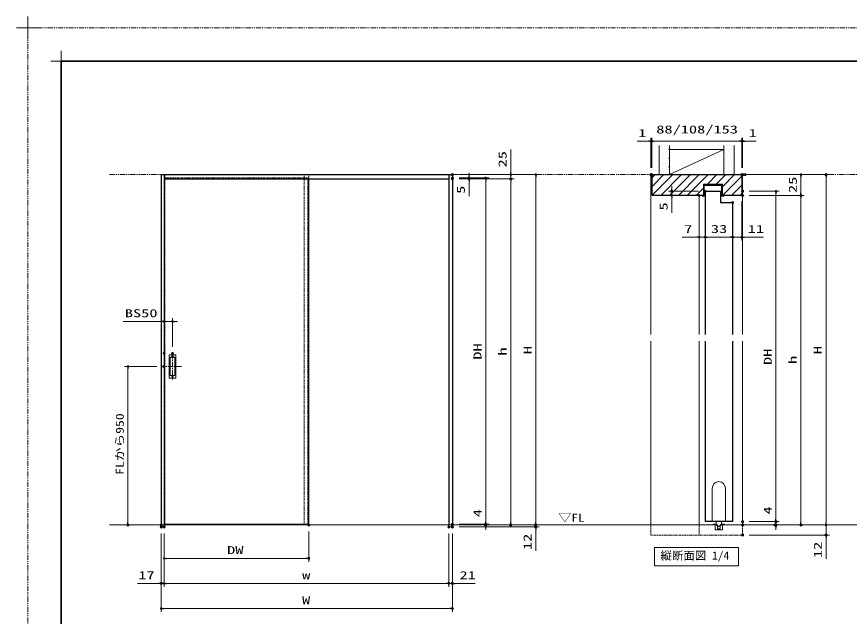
# Model space of a CAD drawing. Units: millimetres, scale not verified. Extents: x -1306 to 1306, y -607 to 607.
# Drawn here: x -1306 to -308, y -112 to 607 of the extents above; entities that cross this region are included whole.
import ezdxf
from ezdxf.enums import TextEntityAlignment as Align

# ---------------------------------------------------------------- set-up
doc = ezdxf.new("R2010")
doc.units = ezdxf.units.MM
doc.header["$LTSCALE"] = 5
doc.header["$PDMODE"] = 32
doc.header["$PDSIZE"] = 2.5
for name, pattern in [('USER1', [0.375, 0.25, -0.125]), ('USER2', [2, 1.25, -0.25, 0.25, -0.25]), ('USER3', [2.5, 1.25, -0.25, 0.25, -0.25, 0.25, -0.25])]:
    doc.linetypes.add(name, pattern=pattern)
for name, color, linetype, lineweight in [('0-1_線(白)', 7, 'Continuous', 30), ('0-2_ハッチング', 6, 'Continuous', 9), ('0-3_線(黄)', 2, 'Continuous', 15), ('0-4_寸法線', 3, 'Continuous', 13), ('0-5_0', 3, 'Continuous', 25), ('0-6_DEFPOINTS', 7, 'Continuous', 5), ('0-7_線(水)', 4, 'Continuous', 9), ('0-8_点線(水)', 4, 'USER1', 9), ('0-9_点線(黄)', 2, 'USER1', 15), ('0-A_中心線', 3, 'USER2', 9), ('0-C_陰線', 4, 'USER3', 9), ('0-D_図面枠', 7, 'Continuous', 35), ('0-E_一般', 7, 'Continuous', 5)]:
    doc.layers.add(name, color=color, linetype=linetype, lineweight=lineweight)
doc.styles.add('ＭＳ ゴシック', font='')
doc.styles.get('ＭＳ ゴシック').set_extended_font_data('MS Gothic')

# ---------------------------------------------------------------- blocks, each defined once
blk = doc.blocks.new('_DOT')
at = {"layer": '0-5_0'}
blk.add_line((-2.5, 0), (-5, 0), dxfattribs=at)
for points in [[(0, 0), (-2.5, 0), (-2.48, 0.313)], [(0, 0), (-2.48, -0.313), (-2.5, 0)], [(0, 0), (-2.48, 0.313), (-2.421, 0.622)], [(0, 0), (-2.421, -0.622), (-2.48, -0.313)], [(0, 0), (-2.421, 0.622), (-2.324, 0.92)], [(0, 0), (-2.324, -0.92), (-2.421, -0.622)], [(0, 0), (-2.324, 0.92), (-2.191, 1.204)], [(0, 0), (-2.191, -1.204), (-2.324, -0.92)], [(0, 0), (-2.191, 1.204), (-2.023, 1.469)], [(0, 0), (-2.023, -1.469), (-2.191, -1.204)], [(0, 0), (-2.023, 1.469), (-1.822, 1.711)], [(0, 0), (-1.822, -1.711), (-2.023, -1.469)], [(0, 0), (-1.822, 1.711), (-1.594, 1.926)], [(0, 0), (-1.594, -1.926), (-1.822, -1.711)], [(0, 0), (-1.594, 1.926), (-1.34, 2.111)], [(0, 0), (-1.34, -2.111), (-1.594, -1.926)], [(0, 0), (-1.34, 2.111), (-1.064, 2.262)], [(0, 0), (-1.064, -2.262), (-1.34, -2.111)], [(0, 0), (-1.064, 2.262), (-0.773, 2.378)], [(0, 0), (-0.773, -2.378), (-1.064, -2.262)], [(0, 0), (-0.773, 2.378), (-0.468, 2.456)], [(0, 0), (-0.468, -2.456), (-0.773, -2.378)], [(0, 0), (-0.468, 2.456), (-0.157, 2.495)], [(0, 0), (-0.157, -2.495), (-0.468, -2.456)], [(0, 0), (-0.157, 2.495), (0.157, 2.495)], [(0, 0), (0.157, -2.495), (-0.157, -2.495)], [(0, 0), (0.157, 2.495), (0.468, 2.456)], [(0, 0), (0.468, 2.456), (0.773, 2.378)], [(0, 0), (0.773, 2.378), (1.064, 2.262)], [(0, 0), (1.064, 2.262), (1.34, 2.111)], [(0, 0), (1.34, 2.111), (1.594, 1.926)], [(0, 0), (1.594, 1.926), (1.822, 1.711)], [(0, 0), (1.822, 1.711), (2.023, 1.469)], [(0, 0), (2.023, 1.469), (2.191, 1.204)], [(0, 0), (2.191, 1.204), (2.324, 0.92)], [(0, 0), (2.324, 0.92), (2.421, 0.622)], [(0, 0), (2.421, 0.622), (2.48, 0.313)], [(0, 0), (2.48, 0.313), (2.5, 0)], [(0, 0), (0.468, -2.456), (0.157, -2.495)], [(0, 0), (0.773, -2.378), (0.468, -2.456)], [(0, 0), (1.064, -2.262), (0.773, -2.378)], [(0, 0), (1.34, -2.111), (1.064, -2.262)], [(0, 0), (1.594, -1.926), (1.34, -2.111)], [(0, 0), (1.822, -1.711), (1.594, -1.926)], [(0, 0), (2.023, -1.469), (1.822, -1.711)], [(0, 0), (2.191, -1.204), (2.023, -1.469)], [(0, 0), (2.324, -0.92), (2.191, -1.204)], [(0, 0), (2.421, -0.622), (2.324, -0.92)], [(0, 0), (2.48, -0.313), (2.421, -0.622)], [(0, 0), (2.5, 0), (2.48, -0.313)]]:
    blk.add_solid(points, dxfattribs=at)
blk = doc.blocks.new('グループ-13-1')
at = {"layer": '0-E_一般'}
for p, q in [((62041.6, -14029.5), (62041.6, -13365.5)), ((61709.6, -13697.5), (62373.6, -13697.5))]:
    blk.add_line(p, q, dxfattribs=at)

msp = doc.modelspace()

# ---------------------------------------------------------------- linework, layer by layer
at = {"layer": '0-1_線(白)'}
for p, q in [((-1132.765, 417.95), (-1132.765, -2.05)), ((-1132.765, 417.95), (-783.765, 417.95)), ((-1129.365, 417.95), (-1129.365, -2.05)), ((-1129.365, 412.95), (-787.965, 412.95)), ((-955.965, -1.25), (-955.965, 412.95)), ((-787.965, 417.95), (-787.965, -2.05)), ((-783.765, 417.95), (-783.765, -2.05)), ((-544.675, 417.95), (-544.675, 393.95)), ((-544.675, 417.95), (-436.675, 417.95)), ((-436.675, 417.95), (-436.675, 393.95)), ((-544.675, 393.95), (-543.675, 392.95)), ((-482.625, 392.95), (-543.675, 392.95)), ((-480.676, 397.95), (-480.674, 226.45)), ((-437.675, 392.95), (-459.825, 392.95)), ((-436.675, 393.95), (-437.675, 392.95)), ((-462.176, 384.45), (-447.675, 384.45)), ((-447.675, 384.45), (-447.675, 226.45)), ((-480.676, 218.45), (-480.676, 1.971)), ((-447.675, 218.45), (-447.675, 1.95)), ((-447.675, 1.95), (-480.676, 1.95))]:
    msp.add_line(p, q, dxfattribs=at)
msp.add_lwpolyline([(-480.676, 397.95), (-462.176, 397.95), (-462.176, 384.45)], dxfattribs=at)
at = {"layer": '0-2_ハッチング'}
for p, q in [((-532.713, 451.046), (-532.663, 451.046)), ((-528.735, 449.721), (-528.685, 449.721)), ((-526.084, 452.372), (-526.034, 452.372)), ((-454.489, 449.721), (-454.439, 449.721)), ((-451.837, 452.372), (-451.787, 452.372)), ((-447.86, 451.046), (-447.81, 451.046)), ((-535.364, 448.395), (-535.314, 448.395)), ((-534.039, 444.417), (-533.989, 444.417)), ((-532.713, 440.44), (-532.663, 440.44)), ((-531.387, 447.069), (-531.337, 447.069)), ((-530.061, 443.091), (-530.011, 443.091)), ((-527.409, 445.743), (-527.359, 445.743)), ((-526.084, 441.766), (-526.034, 441.766)), ((-524.758, 448.395), (-524.708, 448.395)), ((-523.432, 444.417), (-523.382, 444.417)), ((-457.141, 447.069), (-457.091, 447.069)), ((-455.815, 443.091), (-455.765, 443.091)), ((-453.163, 445.743), (-453.113, 445.743)), ((-451.837, 441.766), (-451.787, 441.766)), ((-450.512, 448.395), (-450.462, 448.395)), ((-449.186, 444.417), (-449.136, 444.417)), ((-447.86, 440.44), (-447.81, 440.44)), ((-446.534, 447.069), (-446.484, 447.069)), ((-535.364, 437.788), (-535.314, 437.788)), ((-534.039, 433.811), (-533.989, 433.811)), ((-532.713, 429.833), (-532.663, 429.833)), ((-531.387, 436.462), (-531.337, 436.462)), ((-530.061, 432.485), (-530.011, 432.485)), ((-528.735, 439.114), (-528.685, 439.114)), ((-527.409, 435.136), (-527.359, 435.136)), ((-526.084, 431.159), (-526.034, 431.159)), ((-524.758, 437.788), (-524.708, 437.788)), ((-523.432, 433.811), (-523.382, 433.811)), ((-457.141, 436.462), (-457.091, 436.462)), ((-455.815, 432.485), (-455.765, 432.485)), ((-454.489, 439.114), (-454.439, 439.114)), ((-453.163, 435.136), (-453.113, 435.136)), ((-451.837, 431.159), (-451.787, 431.159)), ((-450.512, 437.788), (-450.462, 437.788)), ((-449.186, 433.811), (-449.136, 433.811)), ((-447.86, 429.833), (-447.81, 429.833)), ((-446.534, 436.462), (-446.484, 436.462)), ((-535.364, 427.181), (-535.314, 427.181)), ((-534.039, 423.204), (-533.989, 423.204)), ((-531.387, 425.856), (-531.337, 425.856)), ((-530.061, 421.878), (-530.011, 421.878)), ((-528.735, 428.507), (-528.685, 428.507)), ((-527.409, 424.53), (-527.359, 424.53)), ((-526.084, 420.552), (-526.034, 420.552)), ((-524.758, 427.181), (-524.708, 427.181)), ((-523.432, 423.204), (-523.382, 423.204)), ((-457.141, 425.856), (-457.091, 425.856)), ((-455.815, 421.878), (-455.765, 421.878)), ((-454.489, 428.507), (-454.439, 428.507)), ((-453.163, 424.53), (-453.113, 424.53)), ((-451.837, 420.552), (-451.787, 420.552)), ((-450.512, 427.181), (-450.462, 427.181)), ((-449.186, 423.204), (-449.136, 423.204)), ((-446.534, 425.856), (-446.484, 425.856)), ((-544.675, 413.97), (-540.695, 417.95)), ((-544.675, 403.364), (-530.088, 417.95)), ((-544.078, 393.354), (-519.482, 417.95)), ((-533.875, 392.95), (-508.875, 417.95)), ((-532.713, 419.227), (-532.663, 419.227)), ((-523.269, 392.95), (-498.269, 417.95)), ((-512.662, 392.95), (-487.662, 417.95)), ((-502.055, 392.95), (-477.055, 417.95)), ((-477.949, 406.45), (-466.449, 417.95)), ((-467.342, 406.45), (-455.842, 417.95)), ((-459.825, 403.361), (-445.236, 417.95)), ((-459.629, 392.95), (-436.675, 415.904)), ((-447.86, 419.227), (-447.81, 419.227)), ((-491.449, 392.95), (-482.625, 401.774)), ((-449.022, 392.95), (-436.675, 405.298)), ((-438.416, 392.95), (-436.675, 394.691))]:
    msp.add_line(p, q, dxfattribs=at)
at = {"layer": '0-3_線(黄)'}
for p, q in [((-535.675, 417.95), (-535.675, 452.95)), ((-523.175, 417.95), (-523.175, 452.95)), ((-458.175, 417.95), (-458.175, 452.95)), ((-445.675, 417.95), (-445.675, 452.95)), ((-1194.978, -2.05), (-468.676, -2.05)), ((-459.676, -2.05), (-287.276, -2.05))]:
    msp.add_line(p, q, dxfattribs=at)
msp.add_lwpolyline([(-523.175, 447.95), (-458.175, 447.95), (-523.175, 417.95)], dxfattribs=at)
msp.add_lwpolyline([(-541.459, -29.05), (-440.608, -29.05), (-440.608, -50.884), (-541.459, -50.884)], close=True, dxfattribs=at)
at = {"layer": '0-4_寸法線'}
for p, q in [((-545.675, 425.95), (-545.675, 461.95)), ((-544.675, 425.95), (-544.675, 461.95)), ((-544.675, 425.95), (-544.675, 461.95)), ((-436.675, 425.95), (-436.675, 461.95)), ((-436.675, 425.95), (-436.675, 461.95)), ((-435.675, 425.95), (-435.675, 461.95)), ((-548.675, 457.95), (-562.056, 457.95)), ((-544.675, 457.95), (-545.675, 457.95)), ((-541.675, 457.95), (-538.675, 457.95)), ((-541.675, 457.95), (-439.675, 457.95)), ((-439.675, 457.95), (-442.675, 457.95)), ((-436.675, 457.95), (-435.675, 457.95)), ((-432.675, 457.95), (-419.294, 457.95)), ((-713.765, 420.95), (-713.765, 448.141)), ((-763.765, 416.95), (-763.765, 419.95)), ((-775.765, 417.95), (-709.765, 417.95)), ((-775.765, 417.95), (-679.765, 417.95)), ((-775.765, 413.95), (-739.765, 413.95)), ((-775.765, 413.95), (-759.765, 413.95)), ((-775.765, 412.95), (-709.765, 412.95)), ((-775.765, 412.95), (-709.765, 412.95)), ((-775.765, 412.95), (-759.765, 412.95)), ((-763.765, 413.95), (-763.765, 412.95)), ((-763.765, 409.95), (-763.765, 392.284)), ((-743.765, 410.95), (-743.765, 1.75)), ((-713.765, 412.95), (-713.765, 417.95)), ((-713.765, 409.95), (-713.765, 406.95)), ((-713.765, 409.95), (-713.765, 0.95)), ((-683.765, 414.95), (-683.765, 0.95)), ((-427.675, 417.95), (-361.675, 417.95)), ((-424.675, 417.95), (-331.675, 417.95)), ((-365.675, 414.95), (-365.675, 395.95)), ((-335.675, 0.95), (-335.675, 414.95)), ((-520.676, 400.95), (-520.676, 403.95)), ((-488.676, 397.95), (-524.676, 397.95)), ((-490.625, 392.95), (-524.676, 392.95)), ((-520.676, 397.95), (-520.676, 392.95)), ((-520.676, 389.95), (-520.676, 372.284)), ((-480.676, 389.95), (-480.676, 338.95)), ((-480.676, 389.95), (-480.676, 338.95)), ((-427.675, 397.95), (-391.675, 397.95)), ((-427.675, 392.95), (-361.675, 392.95)), ((-427.675, 392.95), (-361.675, 392.95)), ((-395.675, 394.95), (-395.675, 4.95)), ((-365.675, 389.95), (-365.675, 0.95)), ((-487.675, 384.95), (-487.675, 338.95)), ((-436.675, 385.95), (-436.675, 338.95)), ((-447.675, 376.43), (-447.675, 338.95)), ((-447.675, 376.43), (-447.675, 338.95)), ((-490.675, 342.95), (-508.342, 342.95)), ((-480.676, 342.95), (-487.675, 342.95)), ((-477.676, 342.95), (-474.676, 342.95)), ((-477.676, 342.95), (-450.675, 342.95)), ((-450.675, 342.95), (-453.675, 342.95)), ((-447.675, 342.95), (-436.675, 342.95)), ((-433.675, 342.95), (-410.77, 342.95)), ((-1132.365, 241.95), (-1178.604, 241.95)), ((-1129.365, 211.661), (-1129.365, 245.95)), ((-1119.365, 241.95), (-1129.365, 241.95)), ((-1119.365, 211.661), (-1119.365, 245.95)), ((-1116.365, 241.95), (-1113.365, 241.95)), ((-1123.465, 174.35), (-1123.465, 201.55)), ((-1123.065, 201.95), (-1115.665, 201.95)), ((-1115.265, 201.55), (-1115.265, 174.35)), ((-1122.265, 177.35), (-1122.265, 198.55)), ((-1122.165, 177.45), (-1122.165, 198.45)), ((-1121.865, 198.95), (-1116.865, 198.95)), ((-1121.765, 198.85), (-1116.965, 198.85)), ((-1116.565, 198.45), (-1116.565, 177.45)), ((-1116.465, 198.55), (-1116.465, 177.35)), ((-1138.228, 187.95), (-1176.765, 187.95)), ((-1172.765, 184.95), (-1172.765, 0.95)), ((-1115.665, 173.95), (-1123.065, 173.95)), ((-1116.865, 176.95), (-1121.865, 176.95)), ((-1116.965, 177.05), (-1121.765, 177.05)), ((-395.675, 4.95), (-395.675, 23.093)), ((-743.765, 1.75), (-743.765, 19.893)), ((-683.765, 0.95), (-683.765, 3.95)), ((-427.675, 1.95), (-391.675, 1.95)), ((-427.675, 1.95), (-391.675, 1.95)), ((-395.675, -2.05), (-395.675, 1.95)), ((-335.675, 0.95), (-335.675, 3.95)), ((-1140.765, -2.05), (-1176.765, -2.05)), ((-775.765, -1.25), (-739.765, -1.25)), ((-775.765, -1.25), (-739.765, -1.25)), ((-775.765, -2.05), (-709.765, -2.05)), ((-775.765, -2.05), (-679.765, -2.05)), ((-775.765, -2.05), (-679.765, -2.05)), ((-775.765, -2.05), (-739.765, -2.05)), ((-775.765, -4.45), (-679.765, -4.45)), ((-743.765, -2.05), (-743.765, -1.25)), ((-743.765, -5.05), (-743.765, -8.05)), ((-683.765, -2.05), (-683.765, -4.45)), ((-683.765, -7.45), (-683.765, -33.211)), ((-427.675, -2.05), (-391.675, -2.05)), ((-427.675, -2.05), (-331.675, -2.05)), ((-427.675, -2.05), (-331.675, -2.05)), ((-395.675, -5.05), (-395.675, -8.05)), ((-388.765, -2.05), (-361.675, -2.05)), ((-335.675, -2.05), (-335.675, -14.05)), ((-1132.765, -12.45), (-1132.765, -106.05)), ((-1132.765, -12.45), (-1132.765, -76.05)), ((-1129.365, -12.45), (-1129.365, -46.05)), ((-1129.365, -12.45), (-1129.365, -76.05)), ((-1129.365, -12.45), (-1129.365, -76.05)), ((-955.965, -10.05), (-955.965, -46.05)), ((-787.965, -12.45), (-787.965, -76.05)), ((-787.965, -12.45), (-787.965, -76.05)), ((-783.765, -12.45), (-783.765, -106.05)), ((-783.765, -12.45), (-783.765, -76.05)), ((-427.675, -14.05), (-331.675, -14.05)), ((-335.675, -17.05), (-335.675, -42.811)), ((-1126.365, -42.05), (-958.965, -42.05)), ((-1135.765, -72.05), (-1161.527, -72.05)), ((-1129.365, -72.05), (-1132.765, -72.05)), ((-1126.365, -72.05), (-790.965, -72.05)), ((-1126.365, -72.05), (-1123.365, -72.05)), ((-790.965, -72.05), (-793.965, -72.05)), ((-787.965, -72.05), (-783.765, -72.05)), ((-780.765, -72.05), (-756.432, -72.05)), ((-1129.765, -102.05), (-786.765, -102.05))]:
    msp.add_line(p, q, dxfattribs=at)
msp.add_lwpolyline([(-482.625, 392.95), (-482.625, 406.45), (-459.825, 406.45), (-459.825, 392.95)], dxfattribs=at)
for centre in [(-1119.365, 200.35), (-1119.365, 175.55)]:
    msp.add_circle(centre, 0.8, dxfattribs=at)
for centre, start, end in [((-1123.065, 201.55), 90, 180), ((-1115.665, 201.55), 0, 90), ((-1121.865, 198.55), 90, 180), ((-1121.765, 198.45), 90, 180), ((-1116.965, 198.45), 0, 90), ((-1116.865, 198.55), 0, 90), ((-1123.065, 174.35), 180, 270), ((-1121.865, 177.35), 180, 270), ((-1121.765, 177.45), 180, 270), ((-1116.965, 177.45), 270, 0), ((-1116.865, 177.35), 270, 0), ((-1115.665, 174.35), 270, 0)]:
    msp.add_arc(centre, 0.4, start, end, dxfattribs=at)
at = {"layer": '0-6_DEFPOINTS'}
for p, q in [((-1252.964, 541.55), (-1252.964, 566.45)), ((-1265.414, 554), (-1240.514, 554))]:
    msp.add_line(p, q, dxfattribs=at)
for p in [(-544.675, 457.95), (-436.675, 457.95), (-783.765, 417.95), (-783.765, 413.95), (-783.765, 412.95), (-763.765, 412.95), (-713.765, 412.95), (-545.675, 417.95), (-544.675, 417.95), (-436.675, 417.95), (-435.675, 417.95), (-435.675, 417.95), (-432.675, 417.95), (-335.675, 417.95), (-520.676, 397.95), (-487.675, 392.95), (-482.625, 392.95), (-480.676, 397.95), (-480.676, 397.95), (-436.675, 393.95), (-435.675, 397.95), (-435.675, 392.95), (-365.675, 392.95), (-447.675, 384.43), (-480.676, 342.95), (-447.675, 342.95), (-436.675, 342.95), (-1129.365, 241.95), (-1129.365, 203.661), (-1119.365, 203.661), (-1130.228, 187.95), (-783.765, -1.25), (-783.765, -1.25), (-743.765, -1.25), (-435.675, 1.95), (-395.675, 1.95), (-1172.765, -2.05), (-1132.765, -2.05), (-1132.765, -4.45), (-1129.365, -4.45), (-955.965, -2.05), (-787.965, -4.45), (-783.765, -2.05), (-783.765, -4.45), (-783.765, -4.45), (-743.765, -2.05), (-713.765, -2.05), (-683.765, -2.05), (-683.765, -4.45), (-435.675, -2.05), (-396.765, -2.05), (-395.675, -2.05), (-365.675, -2.05), (-435.675, -14.05), (-335.675, -14.05), (-955.965, -42.05), (-1132.765, -72.05), (-787.965, -72.05), (-783.765, -72.05), (-783.765, -102.05)]:
    msp.add_point(p, dxfattribs=at)
at = {"layer": '0-7_線(水)'}
for p, q in [((-545.675, 417.95), (-545.675, 226.45)), ((-544.675, 417.95), (-545.675, 417.95)), ((-436.675, 417.95), (-435.675, 417.95)), ((-435.675, 417.95), (-435.675, 226.45)), ((-459.825, 405.95), (-482.625, 405.95)), ((-487.675, 392.95), (-487.675, 226.45)), ((-545.675, 218.45), (-545.675, -2.05)), ((-487.675, 218.45), (-487.675, -2.05)), ((-435.675, 218.45), (-435.675, -2.05)), ((-464.176, 49.95), (-464.126, 49.95)), ((-472.176, 1.95), (-472.176, 41.95)), ((-456.176, 41.95), (-456.176, 1.95)), ((-1129.365, -1.25), (-955.965, -1.25)), ((-470.49, -1.05), (-467.926, -1.05)), ((-465.476, -4.05), (-465.476, -2.85)), ((-457.862, -1.05), (-460.426, -1.05))]:
    msp.add_line(p, q, dxfattribs=at)
for points in [[(-484.225, 392.95), (-484.225, 391.95), (-481.625, 391.95), (-481.625, 404.95), (-460.825, 404.95), (-460.825, 391.95), (-458.225, 391.95), (-458.225, 392.95)], [(-465.476, -2.85), (-467.476, -0.85), (-467.476, 1.95)], [(-462.876, -2.85), (-460.876, -0.85), (-460.876, 1.95)], [(-468.676, -8.05), (-468.676, -2.05), (-471.676, -2.05), (-471.676, -1.913)], [(-468.676, -8.05), (-459.676, -8.05), (-459.676, -2.05)], [(-467.926, -1.05), (-466.426, -2.55), (-465.776, -2.55)], [(-465.776, -2.55), (-465.776, -6.55), (-462.576, -6.55), (-462.576, -2.55)], [(-465.476, -4.05), (-462.876, -4.05), (-462.876, -2.85)], [(-460.426, -1.05), (-461.926, -2.55), (-462.576, -2.55)], [(-459.676, -2.05), (-456.676, -2.05), (-456.676, -1.913)]]:
    msp.add_lwpolyline(points, dxfattribs=at)
for centre, radius, start, end in [((-464.176, 41.95), 8, 90, 180), ((-464.176, 41.95), 8, 0, 90), ((-469.676, -3.413), 2.5, 109.0024, 143.1301), ((-458.676, -3.413), 2.5, 36.8699, 70.9976)]:
    msp.add_arc(centre, radius, start, end, dxfattribs=at)
at = {"layer": '0-8_点線(水)'}
for p, q in [((-955.965, 413.95), (-1129.365, 413.95)), ((-1128.565, -2.05), (-1128.565, 417.95)), ((-961.365, 412.95), (-961.365, 417.95)), ((-961.365, -2.05), (-961.365, 412.95)), ((-957.165, -2.05), (-957.165, 412.95)), ((-955.965, 417.95), (-955.965, 412.95)), ((-1132.765, -2.05), (-1132.765, -4.45)), ((-1132.765, -4.45), (-1129.565, -4.45)), ((-1129.565, -4.45), (-1128.565, -4.45)), ((-1129.365, -2.05), (-1129.365, -4.45)), ((-1128.565, -2.05), (-1128.565, -4.45)), ((-787.965, -4.45), (-787.965, -2.05)), ((-787.965, -4.45), (-783.765, -4.45)), ((-783.765, -4.45), (-783.765, -2.05))]:
    msp.add_line(p, q, dxfattribs=at)
at = {"layer": '0-9_点線(黄)'}
for p, q in [((-545.675, -2.05), (-545.675, -14.05)), ((-487.675, -2.05), (-487.675, -14.05)), ((-435.675, -2.05), (-435.675, -14.05)), ((-545.675, -14.05), (-435.675, -14.05))]:
    msp.add_line(p, q, dxfattribs=at)
at = {"layer": '0-A_中心線'}
for p, q in [((-1119.365, 203.661), (-1119.365, 172.239)), ((-1108.503, 187.95), (-1130.228, 187.95))]:
    msp.add_line(p, q, dxfattribs=at)
at = {"layer": '0-C_陰線'}
for p, q in [((387.036, 594), (-1292.964, 594)), ((-1292.964, -594), (-1292.964, 594)), ((-1194.978, 417.95), (-287.276, 417.95))]:
    msp.add_line(p, q, dxfattribs=at)
at = {"layer": '0-D_図面枠'}
msp.add_lwpolyline([(-1252.964, -554), (347.036, -554), (347.036, 554), (-1252.964, 554)], close=True, dxfattribs=at)

# ---------------------------------------------------------------- block references
at = {"layer": '0-4_寸法線', "xscale": 0.6, "yscale": 0.6}
for p in [(-545.675, 457.95), (-436.675, 457.95), (-436.675, 457.95), (-487.675, 342.95), (-447.675, 342.95), (-447.675, 342.95), (-1129.365, 241.95), (-955.965, -42.05), (-1132.765, -72.05), (-787.965, -72.05), (-787.965, -72.05), (-783.765, -102.05)]:
    msp.add_blockref('_DOT', p, dxfattribs=at)
for p, rotation in [((-544.675, 457.95), 180), ((-544.675, 457.95), 180), ((-435.675, 457.95), 180), ((-713.765, 417.95), 270), ((-683.765, 417.95), 90), ((-365.675, 417.95), 90), ((-335.675, 417.95), 90), ((-763.765, 413.95), 270), ((-763.765, 412.95), 90), ((-743.765, 413.95), 90), ((-713.765, 412.95), 90), ((-713.765, 412.95), 90), ((-520.676, 397.95), 270), ((-395.675, 397.95), 90), ((-520.676, 392.95), 90), ((-365.675, 392.95), 270), ((-365.675, 392.95), 90), ((-480.676, 342.95), 180), ((-480.676, 342.95), 180), ((-436.675, 342.95), 180), ((-1119.365, 241.95), 180), ((-1172.765, 187.95), 90), ((-1172.765, -2.05), 270), ((-743.765, -1.25), 270), ((-743.765, -1.25), 270), ((-713.765, -2.05), 270), ((-683.765, -2.05), 270), ((-683.765, -2.05), 270), ((-395.675, 1.95), 270), ((-395.675, 1.95), 270), ((-365.675, -2.05), 270), ((-335.675, -2.05), 270), ((-335.675, -2.05), 270), ((-743.765, -2.05), 90), ((-683.765, -4.45), 90), ((-395.675, -2.05), 90), ((-335.675, -14.05), 90), ((-1129.365, -42.05), 180), ((-1129.365, -72.05), 180), ((-1129.365, -72.05), 180), ((-783.765, -72.05), 180), ((-1132.765, -102.05), 180)]:
    msp.add_blockref('_DOT', p, dxfattribs=dict(at, rotation=rotation))
at = {"layer": '0-C_陰線', "xscale": 0.04, "yscale": 0.04}
msp.add_blockref('グループ-13-1', (-3774.629, 1141.9), dxfattribs=at)

# ---------------------------------------------------------------- texts
at = {"layer": '0-3_線(黄)', "style": 'ＭＳ ゴシック'}
for s, height, width, p in [('▽FL', 9.621, 1.2, (-656.667, -1.003)), ('縦断面図 1/4', 9.604, 1.05, (-534.211, -46.428))]:
    msp.add_text(s, height=height, dxfattribs=dict(at, width=width)).set_placement(p, align=Align.BOTTOM_LEFT)
at = {"layer": '0-4_寸法線', "style": 'ＭＳ ゴシック', "width": 1.5}
for s, p in [('1', (-560.913, 460.1)), ('88/108/153', (-539.246, 464.386)), ('1', (-428.532, 460.1)), ('7', (-505.77, 345.1)), ('33', (-473.699, 345.1)), ('11', (-429.532, 345.1)), ('BS50', (-1176.508, 244.1)), ('DW', (-1053.856, -39.9)), ('17', (-1160.385, -69.9)), ('w', (-963.904, -69.9)), ('21', (-775.194, -69.9)), ('W', (-963.98, -99.9))]:
    msp.add_text(s, height=9.604, dxfattribs=at).set_placement(p, align=Align.BOTTOM_LEFT)
at = {"layer": '0-4_寸法線', "style": 'ＭＳ ゴシック'}
for s, height, width, p in [('25', 9.604, 1.5, (-715.915, 426.522)), ('25', 9.604, 1.5, (-367.825, 395.927)), ('5', 9.604, 1.5, (-765.915, 394.855)), ('5', 9.604, 1.5, (-522.826, 374.855)), ('DH', 9.604, 1.5, (-745.915, 196.112)), ('H', 9.604, 1.5, (-685.915, 202.712)), ('H', 9.604, 1.5, (-337.825, 202.712)), ('h', 9.604, 1.5, (-715.915, 200.927)), ('DH', 9.604, 1.5, (-397.825, 189.712)), ('h', 9.604, 1.5, (-367.825, 190.927)), ('FLから950', 9.621, 1.25, (-1174.915, 58.093)), ('4', 9.604, 1.5, (-745.915, 7.322)), ('4', 9.604, 1.5, (-397.825, 10.522)), ('12', 9.604, 1.5, (-685.915, -32.069)), ('12', 9.604, 1.5, (-337.825, -41.669))]:
    msp.add_text(s, height=height, rotation=90, dxfattribs=dict(at, width=width)).set_placement(p, align=Align.BOTTOM_LEFT)

doc.saveas('drawing.dxf')
